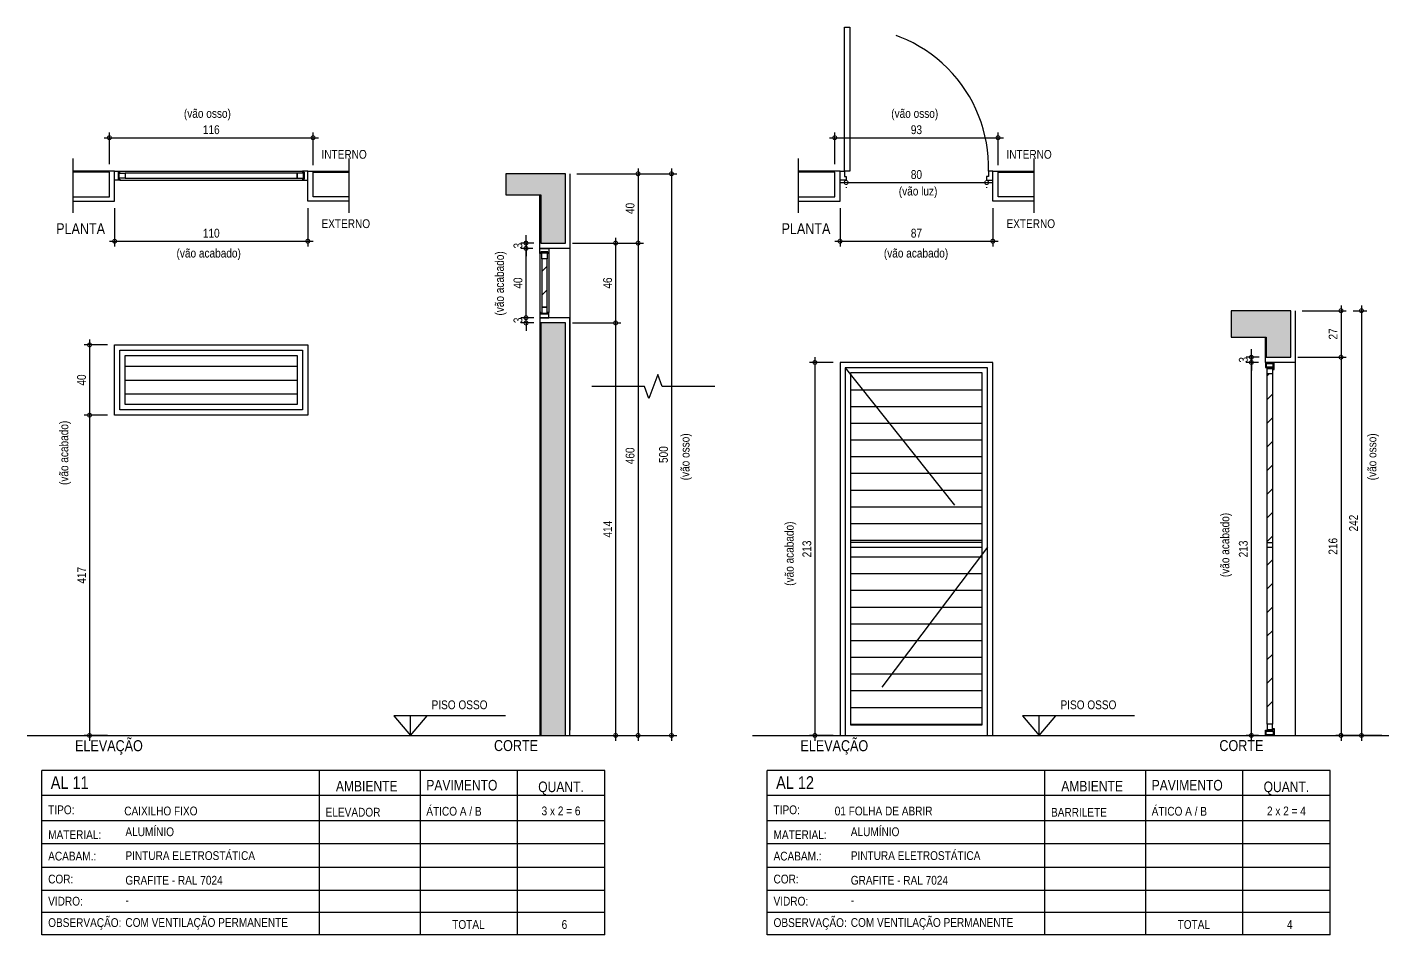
# Model space of a CAD drawing. Header units: metres. Extents: x 0 to 48.6, y -20.8 to 5.5.
# Drawn here: x 40.82 to 48.57, y 0.38 to 5.55 of the extents above; entities that cross this region are included whole.
import ezdxf

# ---------------------------------------------------------------- set-up
doc = ezdxf.new("R2010")
doc.units = ezdxf.units.M
doc.linetypes.add('DASHEDX2', pattern=[1.5, 1, -0.5])
for name, color, linetype in [('AR-CAIXILHO', 1, 'Continuous'), ('ARQ-ALV ACAB', 4, 'Continuous'), ('ARQ-ALV OSSO', 5, 'Continuous'), ('ARQ-AUX', 7, 'Continuous'), ('ARQ-AUX2', 2, 'Continuous'), ('ARQ-CAX', 1, 'Continuous'), ('ARQ-CAX @ 1', 1, 'Continuous'), ('ARQ-DIM', 2, 'Continuous'), ('ARQ-ENCH', 1, 'Continuous'), ('ARQ-EST', 2, 'Continuous'), ('ARQ-PRJ', 7, 'DASHEDX2'), ('ARQ-TXT', 2, 'Continuous'), ('ES-CORTE', 2, 'Continuous')]:
    doc.layers.add(name, color=color, linetype=linetype)
doc.styles.add('Adesa', font='ARIALN.TTF')
doc.dimstyles.new('ADESA 1-0025', dxfattribs={"dimtxt": 0.05, "dimasz": 0.045, "dimexe": 0.03, "dimexo": 0.04, "dimgap": 0.02, "dimtad": 1, "dimtoh": 1, "dimdec": 0, "dimlfac": 100, "dimzin": 4, "dimtxsty": 'Adesa', "dimblk": 'DOTSMALL', "dimcen": 1, "dimdle": 0.03, "dimclrd": 1, "dimclre": 1, "dimclrt": 256, "dimazin": 1, "dimtm": 1e-09, "dimtfac": 1, "dimtdec": 0, "dimtix": 1, "dimtmove": 2, "dimatfit": 0, "dimldrblk": 'DOTSMALL', "dimfxl": 0.8, "dimtvp": 2, "dimtolj": 1, "dimtzin": 0, "dimarcsym": 0})

# ---------------------------------------------------------------- blocks, each defined once
blk = doc.blocks.new('_DotSmall')
at = {"color": 0, "linetype": 'ByBlock', "const_width": 0.5}
blk.add_lwpolyline([(-0.0625, 0, 1), (0.0625, 0, 1)], format="xyb", close=True, dxfattribs=at)
blk = doc.blocks.new('*D187')
at = {"layer": 'ARQ-DIM', "color": 1, "lineweight": -2, "transparency": 16777216}
for p, q in [((41.3177, 4.5188), (41.3177, 4.3006)), ((42.4177, 4.5188), (42.4177, 4.3006)), ((41.2877, 4.3306), (42.4477, 4.3306))]:
    blk.add_line(p, q, dxfattribs=at)
at = {"layer": 'ARQ-DIM', "color": 1, "lineweight": -2, "transparency": 16777216, "xscale": 0.045, "yscale": 0.045, "zscale": 0.045, "rotation": 180}
blk.add_blockref('_DotSmall', (41.3177, 4.3306), dxfattribs=at)
at = {"layer": 'ARQ-DIM', "color": 1, "lineweight": -2, "transparency": 16777216, "xscale": 0.045, "yscale": 0.045, "zscale": 0.045}
blk.add_blockref('_DotSmall', (42.4177, 4.3306), dxfattribs=at)
at = {"layer": 'ARQ-DIM', "transparency": 16777216, "insert": (41.8677, 4.3761), "char_height": 0.05, "attachment_point": 5, "style": 'Adesa'}
blk.add_mtext('\\A1;110', dxfattribs=at)
blk = doc.blocks.new('*D181')
at = {"layer": 'ARQ-DIM', "color": 1, "lineweight": -2, "transparency": 16777216}
for p, q in [((41.2777, 3.7397), (41.1446, 3.7397)), ((41.1746, 3.7697), (41.1746, 3.3097)), ((41.2777, 3.3397), (41.1446, 3.3397))]:
    blk.add_line(p, q, dxfattribs=at)
at = {"layer": 'ARQ-DIM', "color": 1, "lineweight": -2, "transparency": 16777216, "xscale": 0.045, "yscale": 0.045, "zscale": 0.045}
for p, rotation in [((41.1746, 3.7397), 90), ((41.1746, 3.3397), 270)]:
    blk.add_blockref('_DotSmall', p, dxfattribs=dict(at, rotation=rotation))
at = {"layer": 'ARQ-DIM', "transparency": 16777216, "insert": (41.1291, 3.5397), "char_height": 0.05, "attachment_point": 5, "rotation": 90, "style": 'Adesa'}
blk.add_mtext('\\A1;40', dxfattribs=at)
blk = doc.blocks.new('*D188')
at = {"layer": 'ARQ-DIM', "color": 1, "lineweight": -2, "transparency": 16777216}
for p, q in [((41.2577, 4.9201), (42.4777, 4.9201)), ((41.2877, 4.7688), (41.2877, 4.9501)), ((42.4477, 4.7638), (42.4477, 4.9501))]:
    blk.add_line(p, q, dxfattribs=at)
at = {"layer": 'ARQ-DIM', "color": 1, "lineweight": -2, "transparency": 16777216, "xscale": 0.045, "yscale": 0.045, "zscale": 0.045, "rotation": 180}
blk.add_blockref('_DotSmall', (41.2877, 4.9201), dxfattribs=at)
at = {"layer": 'ARQ-DIM', "color": 1, "lineweight": -2, "transparency": 16777216, "xscale": 0.045, "yscale": 0.045, "zscale": 0.045}
blk.add_blockref('_DotSmall', (42.4477, 4.9201), dxfattribs=at)
at = {"layer": 'ARQ-DIM', "transparency": 16777216, "insert": (41.8677, 4.9656), "char_height": 0.05, "attachment_point": 5, "style": 'Adesa'}
blk.add_mtext('\\A1;116', dxfattribs=at)
blk = doc.blocks.new('*D182')
at = {"layer": 'ARQ-DIM', "color": 1, "lineweight": -2, "transparency": 16777216}
for p, q in [((44.2985, 4.7447), (44.2985, 4.2897)), ((43.9498, 4.7147), (44.3285, 4.7147)), ((43.9248, 4.3197), (44.3285, 4.3197))]:
    blk.add_line(p, q, dxfattribs=at)
at = {"layer": 'ARQ-DIM', "color": 1, "lineweight": -2, "transparency": 16777216, "xscale": 0.045, "yscale": 0.045, "zscale": 0.045}
for p, rotation in [((44.2985, 4.7147), 90), ((44.2985, 4.3197), 270)]:
    blk.add_blockref('_DotSmall', p, dxfattribs=dict(at, rotation=rotation))
at = {"layer": 'ARQ-DIM', "transparency": 16777216, "insert": (44.2529, 4.5172), "char_height": 0.05, "attachment_point": 5, "rotation": 90, "style": 'Adesa'}
blk.add_mtext('\\A1;40', dxfattribs=at)
blk = doc.blocks.new('*D183')
at = {"layer": 'ARQ-DIM', "color": 1, "lineweight": -2, "transparency": 16777216}
for p, q in [((43.6998, 4.2897), (43.6302, 4.2897)), ((43.6602, 3.8647), (43.6602, 4.3197)), ((43.6898, 3.8947), (43.6302, 3.8947))]:
    blk.add_line(p, q, dxfattribs=at)
at = {"layer": 'ARQ-DIM', "color": 1, "lineweight": -2, "transparency": 16777216, "xscale": 0.045, "yscale": 0.045, "zscale": 0.045}
for p, rotation in [((43.6602, 4.2897), 90), ((43.6602, 3.8947), 270)]:
    blk.add_blockref('_DotSmall', p, dxfattribs=dict(at, rotation=rotation))
at = {"layer": 'ARQ-DIM', "transparency": 16777216, "insert": (43.6146, 4.0922), "char_height": 0.05, "attachment_point": 5, "rotation": 90, "style": 'Adesa'}
blk.add_mtext('\\A1;40', dxfattribs=at)
blk = doc.blocks.new('*D184')
at = {"layer": 'ARQ-DIM', "color": 1, "lineweight": -2, "transparency": 16777216}
for p, q in [((43.6602, 4.3197), (43.6602, 4.3647)), ((43.7048, 4.3197), (43.6302, 4.3197)), ((43.6998, 4.2897), (43.6302, 4.2897)), ((43.6602, 4.3197), (43.6602, 4.2897)), ((43.6602, 4.2897), (43.6602, 4.2447))]:
    blk.add_line(p, q, dxfattribs=at)
at = {"layer": 'ARQ-DIM', "color": 1, "lineweight": -2, "transparency": 16777216, "xscale": 0.045, "yscale": 0.045, "zscale": 0.045}
for p, rotation in [((43.6602, 4.3197), 270), ((43.6602, 4.2897), 90)]:
    blk.add_blockref('_DotSmall', p, dxfattribs=dict(at, rotation=rotation))
at = {"layer": 'ARQ-DIM', "transparency": 16777216, "insert": (43.6146, 4.3047), "char_height": 0.05, "attachment_point": 5, "rotation": 90, "style": 'Adesa'}
blk.add_mtext('\\A1;3', dxfattribs=at)
blk = doc.blocks.new('*D185')
at = {"layer": 'ARQ-DIM', "color": 1, "lineweight": -2, "transparency": 16777216}
for p, q in [((44.1706, 4.3497), (44.1706, 3.8347)), ((43.9248, 4.3197), (44.2006, 4.3197)), ((43.9248, 3.8647), (44.2006, 3.8647))]:
    blk.add_line(p, q, dxfattribs=at)
at = {"layer": 'ARQ-DIM', "color": 1, "lineweight": -2, "transparency": 16777216, "xscale": 0.045, "yscale": 0.045, "zscale": 0.045}
for p, rotation in [((44.1706, 4.3197), 90), ((44.1706, 3.8647), 270)]:
    blk.add_blockref('_DotSmall', p, dxfattribs=dict(at, rotation=rotation))
at = {"layer": 'ARQ-DIM', "transparency": 16777216, "insert": (44.1251, 4.0922), "char_height": 0.05, "attachment_point": 5, "rotation": 90, "style": 'Adesa'}
blk.add_mtext('\\A1;46', dxfattribs=at)
blk = doc.blocks.new('*D186')
at = {"layer": 'ARQ-DIM', "color": 1, "lineweight": -2, "transparency": 16777216}
for p, q in [((44.4886, 4.7447), (44.4886, 1.4847)), ((44.2406, 4.7147), (44.5186, 4.7147)), ((44.2406, 1.5147), (44.5186, 1.5147))]:
    blk.add_line(p, q, dxfattribs=at)
at = {"layer": 'ARQ-DIM', "color": 1, "lineweight": -2, "transparency": 16777216, "xscale": 0.045, "yscale": 0.045, "zscale": 0.045}
for p, rotation in [((44.4886, 4.7147), 90), ((44.4886, 1.5147), 270)]:
    blk.add_blockref('_DotSmall', p, dxfattribs=dict(at, rotation=rotation))
at = {"layer": 'ARQ-DIM', "transparency": 16777216, "insert": (44.4431, 3.1147), "char_height": 0.05, "attachment_point": 5, "rotation": 90, "style": 'Adesa'}
blk.add_mtext('\\A1;500', dxfattribs=at)
blk = doc.blocks.new('*D189')
at = {"layer": 'ARQ-DIM', "color": 1, "lineweight": -2, "transparency": 16777216}
for p, q in [((44.1706, 3.8947), (44.1706, 1.4847)), ((44.1027, 3.8647), (44.2006, 3.8647)), ((44.1027, 1.5147), (44.2006, 1.5147))]:
    blk.add_line(p, q, dxfattribs=at)
at = {"layer": 'ARQ-DIM', "color": 1, "lineweight": -2, "transparency": 16777216, "xscale": 0.045, "yscale": 0.045, "zscale": 0.045}
for p, rotation in [((44.1706, 3.8647), 90), ((44.1706, 1.5147), 270)]:
    blk.add_blockref('_DotSmall', p, dxfattribs=dict(at, rotation=rotation))
at = {"layer": 'ARQ-DIM', "transparency": 16777216, "insert": (44.1255, 2.6897), "char_height": 0.05, "attachment_point": 5, "rotation": 90, "style": 'Adesa'}
blk.add_mtext('\\A1;414', dxfattribs=at)
blk = doc.blocks.new('*D190')
at = {"layer": 'ARQ-DIM', "color": 1, "lineweight": -2, "transparency": 16777216}
for p, q in [((44.2985, 4.3497), (44.2985, 1.4847)), ((44.2406, 4.3197), (44.3285, 4.3197)), ((44.2406, 1.5147), (44.3285, 1.5147))]:
    blk.add_line(p, q, dxfattribs=at)
at = {"layer": 'ARQ-DIM', "color": 1, "lineweight": -2, "transparency": 16777216, "xscale": 0.045, "yscale": 0.045, "zscale": 0.045}
for p, rotation in [((44.2985, 4.3197), 90), ((44.2985, 1.5147), 270)]:
    blk.add_blockref('_DotSmall', p, dxfattribs=dict(at, rotation=rotation))
at = {"layer": 'ARQ-DIM', "transparency": 16777216, "insert": (44.2529, 3.1076), "char_height": 0.05, "attachment_point": 5, "rotation": 90, "style": 'Adesa'}
blk.add_mtext('\\A1;460', dxfattribs=at)
blk = doc.blocks.new('*D191')
at = {"layer": 'ARQ-DIM', "color": 1, "lineweight": -2, "transparency": 16777216}
for p, q in [((43.7048, 3.8947), (43.6302, 3.8947)), ((43.6602, 3.8947), (43.6602, 3.9397)), ((43.6602, 3.8647), (43.6602, 3.8947)), ((43.7048, 3.8647), (43.6302, 3.8647)), ((43.6602, 3.8647), (43.6602, 3.8197))]:
    blk.add_line(p, q, dxfattribs=at)
at = {"layer": 'ARQ-DIM', "color": 1, "lineweight": -2, "transparency": 16777216, "xscale": 0.045, "yscale": 0.045, "zscale": 0.045}
for p, rotation in [((43.6602, 3.8947), 270), ((43.6602, 3.8647), 90)]:
    blk.add_blockref('_DotSmall', p, dxfattribs=dict(at, rotation=rotation))
at = {"layer": 'ARQ-DIM', "transparency": 16777216, "insert": (43.6146, 3.8797), "char_height": 0.05, "attachment_point": 5, "rotation": 90, "style": 'Adesa'}
blk.add_mtext('\\A1;3', dxfattribs=at)
blk = doc.blocks.new('*D192')
at = {"layer": 'ARQ-DIM', "color": 1, "lineweight": -2, "transparency": 16777216}
for p, q in [((41.2777, 3.3397), (41.1446, 3.3397)), ((41.1746, 3.3697), (41.1746, 1.4847)), ((41.2777, 1.5147), (41.1446, 1.5147))]:
    blk.add_line(p, q, dxfattribs=at)
at = {"layer": 'ARQ-DIM', "color": 1, "lineweight": -2, "transparency": 16777216, "xscale": 0.045, "yscale": 0.045, "zscale": 0.045}
for p, rotation in [((41.1746, 3.3397), 90), ((41.1746, 1.5147), 270)]:
    blk.add_blockref('_DotSmall', p, dxfattribs=dict(at, rotation=rotation))
at = {"layer": 'ARQ-DIM', "transparency": 16777216, "insert": (41.1295, 2.4272), "char_height": 0.05, "attachment_point": 5, "rotation": 90, "style": 'Adesa'}
blk.add_mtext('\\A1;417', dxfattribs=at)
blk = doc.blocks.new('*U193')
at = {"color": 0, "linetype": 'ByBlock', "ltscale": 0.5}
for points in [[(0.02, -0.045), (0.02, -0.045), (0.02, -0.045), (0.02, -0.045), (0.02, -0.045), (0.02, -0.045), (0.02, -0.045), (0.02, -0.045), (0.02, -0.045), (0.03, -0.045), (0.03, -0.05), (0, -0.05), (0, 0), (0.03, 0), (0.03, -0.005), (0.02, -0.005), (0.02, -0.045)], [(0.3751, -0.045), (0.3751, -0.045), (0.3751, -0.045), (0.3751, -0.045), (0.3751, -0.045), (0.3751, -0.045), (0.3751, -0.045), (0.3751, -0.045), (0.3751, -0.045), (0.3651, -0.045), (0.3651, -0.05), (0.3951, -0.05), (0.3951, 0), (0.3651, 0), (0.3651, -0.005), (0.3751, -0.005), (0.3751, -0.045)], [(0.025, -0.01), (0.06, -0.01), (0.06, -0.04), (0.025, -0.04)], [(0.3701, -0.01), (0.3351, -0.01), (0.3351, -0.04), (0.3701, -0.04)]]:
    blk.add_lwpolyline(points, close=True, dxfattribs=at)
at = {"color": 8, "linetype": 'ByBlock', "ltscale": 0.5}
for points in [[(0.3651, 0), (0.03, 0)], [(0.3651, -0.05), (0.03, -0.05)]]:
    blk.add_lwpolyline(points, dxfattribs=at)
at = {"color": 7, "linetype": 'ByBlock', "ltscale": 0.5}
blk.add_lwpolyline([(0.3351, -0.01), (0.3351, -0.04), (0.06, -0.04), (0.06, -0.01)], close=True, dxfattribs=at)
blk = doc.blocks.new('*U180')
at = {"color": 0, "linetype": 'ByBlock', "ltscale": 0.5}
for points in [[(0.02, -0.045), (0.02, -0.045), (0.02, -0.045), (0.02, -0.045), (0.02, -0.045), (0.02, -0.045), (0.02, -0.045), (0.02, -0.045), (0.02, -0.045), (0.03, -0.045), (0.03, -0.05), (0, -0.05), (0, 0), (0.03, 0), (0.03, -0.005), (0.02, -0.005), (0.02, -0.045)], [(1.08, -0.045), (1.08, -0.045), (1.08, -0.045), (1.08, -0.045), (1.08, -0.045), (1.08, -0.045), (1.08, -0.045), (1.08, -0.045), (1.08, -0.045), (1.07, -0.045), (1.07, -0.05), (1.1, -0.05), (1.1, 0), (1.07, 0), (1.07, -0.005), (1.08, -0.005), (1.08, -0.045)], [(0.025, -0.01), (0.06, -0.01), (0.06, -0.04), (0.025, -0.04)], [(1.075, -0.01), (1.04, -0.01), (1.04, -0.04), (1.075, -0.04)]]:
    blk.add_lwpolyline(points, close=True, dxfattribs=at)
at = {"color": 8, "linetype": 'ByBlock', "ltscale": 0.5}
for points in [[(1.07, 0), (0.03, 0)], [(1.07, -0.05), (0.03, -0.05)]]:
    blk.add_lwpolyline(points, dxfattribs=at)
at = {"color": 7, "linetype": 'ByBlock', "ltscale": 0.5}
blk.add_lwpolyline([(1.04, -0.01), (1.04, -0.04), (0.06, -0.04), (0.06, -0.01)], close=True, dxfattribs=at)
blk = doc.blocks.new('*D200')
at = {"layer": 'ARQ-DIM', "color": 1, "lineweight": -2, "transparency": 16777216}
for p, q in [((45.4485, 4.5188), (45.4485, 4.3006)), ((46.3185, 4.5188), (46.3185, 4.3006)), ((45.4185, 4.3306), (46.3485, 4.3306))]:
    blk.add_line(p, q, dxfattribs=at)
at = {"layer": 'ARQ-DIM', "color": 1, "lineweight": -2, "transparency": 16777216, "xscale": 0.045, "yscale": 0.045, "zscale": 0.045, "rotation": 180}
blk.add_blockref('_DotSmall', (45.4485, 4.3306), dxfattribs=at)
at = {"layer": 'ARQ-DIM', "color": 1, "lineweight": -2, "transparency": 16777216, "xscale": 0.045, "yscale": 0.045, "zscale": 0.045}
blk.add_blockref('_DotSmall', (46.3185, 4.3306), dxfattribs=at)
at = {"layer": 'ARQ-DIM', "transparency": 16777216, "insert": (45.8835, 4.3761), "char_height": 0.05, "attachment_point": 5, "style": 'Adesa'}
blk.add_mtext('\\A1;87', dxfattribs=at)
blk = doc.blocks.new('*D198')
at = {"layer": 'ARQ-DIM', "color": 1, "lineweight": -2, "transparency": 16777216}
for p, q in [((45.3054, 3.6697), (45.3054, 1.4847)), ((45.4085, 3.6397), (45.2754, 3.6397)), ((45.4085, 1.5147), (45.2754, 1.5147))]:
    blk.add_line(p, q, dxfattribs=at)
at = {"layer": 'ARQ-DIM', "color": 1, "lineweight": -2, "transparency": 16777216, "xscale": 0.045, "yscale": 0.045, "zscale": 0.045}
for p, rotation in [((45.3054, 3.6397), 90), ((45.3054, 1.5147), 270)]:
    blk.add_blockref('_DotSmall', p, dxfattribs=dict(at, rotation=rotation))
at = {"layer": 'ARQ-DIM', "transparency": 16777216, "insert": (45.2599, 2.5772), "char_height": 0.05, "attachment_point": 5, "rotation": 90, "style": 'Adesa'}
blk.add_mtext('\\A1;213', dxfattribs=at)
blk = doc.blocks.new('*D201')
at = {"layer": 'ARQ-DIM', "color": 1, "lineweight": -2, "transparency": 16777216}
for p, q in [((45.3885, 4.9201), (46.3785, 4.9201)), ((45.4185, 4.7688), (45.4185, 4.9501)), ((46.3485, 4.7638), (46.3485, 4.9501))]:
    blk.add_line(p, q, dxfattribs=at)
at = {"layer": 'ARQ-DIM', "color": 1, "lineweight": -2, "transparency": 16777216, "xscale": 0.045, "yscale": 0.045, "zscale": 0.045, "rotation": 180}
blk.add_blockref('_DotSmall', (45.4185, 4.9201), dxfattribs=at)
at = {"layer": 'ARQ-DIM', "color": 1, "lineweight": -2, "transparency": 16777216, "xscale": 0.045, "yscale": 0.045, "zscale": 0.045}
blk.add_blockref('_DotSmall', (46.3485, 4.9201), dxfattribs=at)
at = {"layer": 'ARQ-DIM', "transparency": 16777216, "insert": (45.8835, 4.9656), "char_height": 0.05, "attachment_point": 5, "style": 'Adesa'}
blk.add_mtext('\\A1;93', dxfattribs=at)
blk = doc.blocks.new('*D199')
at = {"layer": 'ARQ-DIM', "color": 1, "lineweight": -2, "transparency": 16777216}
for p, q in [((48.3014, 3.9647), (48.3014, 3.6397)), ((48.0806, 3.9347), (48.3314, 3.9347)), ((48.0556, 3.6697), (48.3314, 3.6697))]:
    blk.add_line(p, q, dxfattribs=at)
at = {"layer": 'ARQ-DIM', "color": 1, "lineweight": -2, "transparency": 16777216, "xscale": 0.045, "yscale": 0.045, "zscale": 0.045}
for p, rotation in [((48.3014, 3.9347), 90), ((48.3014, 3.6697), 270)]:
    blk.add_blockref('_DotSmall', p, dxfattribs=dict(at, rotation=rotation))
at = {"layer": 'ARQ-DIM', "transparency": 16777216, "insert": (48.2563, 3.8022), "char_height": 0.05, "attachment_point": 5, "rotation": 90, "style": 'Adesa'}
blk.add_mtext('\\A1;27', dxfattribs=at)
blk = doc.blocks.new('*U141')
for points in [[(0, 0), (0, 0.8204), (0.03, 0.8204), (0.03, 0)], [(-0.025, 0), (0, 0), (0, -0.03), (0.01, -0.03), (0.01, -0.05), (-0.025, -0.05), (-0.025, 0)], [(0.845, 0), (0.82, 0), (0.82, -0.03), (0.81, -0.03), (0.81, -0.05), (0.845, -0.05), (0.845, 0)]]:
    blk.add_lwpolyline(points, close=True)
at = {"layer": 'ARQ-PRJ'}
blk.add_arc((0.0237, 0.0242), 0.7967, 358.25988, 91.70132, dxfattribs=at)
blk = doc.blocks.new('*D194')
at = {"layer": 'ARQ-DIM', "color": 1, "lineweight": -2, "transparency": 16777216}
for p, q in [((45.4535, 4.6647), (46.3135, 4.6647)), ((45.4835, 4.6388), (45.4835, 4.6347)), ((46.2835, 4.6388), (46.2835, 4.6347))]:
    blk.add_line(p, q, dxfattribs=at)
at = {"layer": 'ARQ-DIM', "color": 1, "lineweight": -2, "transparency": 16777216, "xscale": 0.045, "yscale": 0.045, "zscale": 0.045, "rotation": 180}
blk.add_blockref('_DotSmall', (45.4835, 4.6647), dxfattribs=at)
at = {"layer": 'ARQ-DIM', "color": 1, "lineweight": -2, "transparency": 16777216, "xscale": 0.045, "yscale": 0.045, "zscale": 0.045}
blk.add_blockref('_DotSmall', (46.2835, 4.6647), dxfattribs=at)
at = {"layer": 'ARQ-DIM', "transparency": 16777216, "insert": (45.8835, 4.7102), "char_height": 0.05, "attachment_point": 5, "style": 'Adesa'}
blk.add_mtext('\\A1;80', dxfattribs=at)
blk = doc.blocks.new('*U203')
at = {"layer": 'ARQ-CAX'}
for p, q in [((-0.81, 1.1), (-0.06, 1.1)), ((-0.81, 1.07), (-0.06, 1.07))]:
    blk.add_line(p, q, dxfattribs=at)
for points in [[(-0.87, 2.125), (0, 2.125), (0, 0), (-0.87, 0)], [(-0.84, 2.095), (-0.03, 2.095), (-0.03, 0), (-0.84, 0)], [(-0.81, 2.065), (-0.06, 2.065), (-0.06, 0.06), (-0.81, 0.06)]]:
    blk.add_lwpolyline(points, close=True, dxfattribs=at)
at = {"layer": 'ARQ-PRJ'}
blk.add_lwpolyline([(-0.03, 2.095), (-0.84, 1.0725), (-0.03, 0)], dxfattribs=at)
blk = doc.blocks.new('*D195')
at = {"layer": 'ARQ-DIM', "color": 1, "lineweight": -2, "transparency": 16777216}
for p, q in [((47.791, 1.4847), (47.791, 3.6697)), ((47.8306, 3.6397), (47.761, 3.6397)), ((47.8306, 1.5147), (47.761, 1.5147))]:
    blk.add_line(p, q, dxfattribs=at)
at = {"layer": 'ARQ-DIM', "color": 1, "lineweight": -2, "transparency": 16777216, "xscale": 0.045, "yscale": 0.045, "zscale": 0.045}
for p, rotation in [((47.791, 3.6397), 90), ((47.791, 1.5147), 270)]:
    blk.add_blockref('_DotSmall', p, dxfattribs=dict(at, rotation=rotation))
at = {"layer": 'ARQ-DIM', "transparency": 16777216, "insert": (47.7454, 2.5772), "char_height": 0.05, "attachment_point": 5, "rotation": 90, "style": 'Adesa'}
blk.add_mtext('\\A1;213', dxfattribs=at)
blk = doc.blocks.new('*D196')
at = {"layer": 'ARQ-DIM', "color": 1, "lineweight": -2, "transparency": 16777216}
for p, q in [((47.8356, 3.6697), (47.761, 3.6697)), ((47.791, 3.6697), (47.791, 3.7147)), ((47.791, 3.6697), (47.791, 3.6397)), ((47.8306, 3.6397), (47.761, 3.6397)), ((47.791, 3.6397), (47.791, 3.5947))]:
    blk.add_line(p, q, dxfattribs=at)
at = {"layer": 'ARQ-DIM', "color": 1, "lineweight": -2, "transparency": 16777216, "xscale": 0.045, "yscale": 0.045, "zscale": 0.045}
for p, rotation in [((47.791, 3.6697), 270), ((47.791, 3.6397), 90)]:
    blk.add_blockref('_DotSmall', p, dxfattribs=dict(at, rotation=rotation))
at = {"layer": 'ARQ-DIM', "transparency": 16777216, "insert": (47.7454, 3.6547), "char_height": 0.05, "attachment_point": 5, "rotation": 90, "style": 'Adesa'}
blk.add_mtext('\\A1;3', dxfattribs=at)
blk = doc.blocks.new('*D202')
at = {"layer": 'ARQ-DIM', "color": 1, "lineweight": -2, "transparency": 16777216}
for p, q in [((48.0556, 3.6697), (48.3314, 3.6697)), ((48.3014, 3.6997), (48.3014, 1.4847)), ((48.5334, 1.5147), (48.2714, 1.5147))]:
    blk.add_line(p, q, dxfattribs=at)
at = {"layer": 'ARQ-DIM', "color": 1, "lineweight": -2, "transparency": 16777216, "xscale": 0.045, "yscale": 0.045, "zscale": 0.045}
for p, rotation in [((48.3014, 3.6697), 90), ((48.3014, 1.5147), 270)]:
    blk.add_blockref('_DotSmall', p, dxfattribs=dict(at, rotation=rotation))
at = {"layer": 'ARQ-DIM', "transparency": 16777216, "insert": (48.2559, 2.5922), "char_height": 0.05, "attachment_point": 5, "rotation": 90, "style": 'Adesa'}
blk.add_mtext('\\A1;216', dxfattribs=at)
blk = doc.blocks.new('*D197')
at = {"layer": 'ARQ-DIM', "color": 1, "lineweight": -2, "transparency": 16777216}
for p, q in [((48.4179, 3.9647), (48.4179, 1.4847)), ((48.3714, 3.9347), (48.4479, 3.9347)), ((48.3714, 1.5147), (48.4479, 1.5147))]:
    blk.add_line(p, q, dxfattribs=at)
at = {"layer": 'ARQ-DIM', "color": 1, "lineweight": -2, "transparency": 16777216, "xscale": 0.045, "yscale": 0.045, "zscale": 0.045}
for p, rotation in [((48.4179, 3.9347), 90), ((48.4179, 1.5147), 270)]:
    blk.add_blockref('_DotSmall', p, dxfattribs=dict(at, rotation=rotation))
at = {"layer": 'ARQ-DIM', "transparency": 16777216, "insert": (48.3728, 2.7247), "char_height": 0.05, "attachment_point": 5, "rotation": 90, "style": 'Adesa'}
blk.add_mtext('\\A1;242', dxfattribs=at)
blk = doc.blocks.new('ALUMINIO')
h = blk.add_hatch(color=8)
h.dxf.hatch_style = 1
h.paths.add_polyline_path([(43.7448, 4.3197), (43.8848, 4.3197), (43.8848, 4.7147), (43.5448, 4.7147), (43.5448, 4.5947), (43.7448, 4.5947)])
h = blk.add_hatch(color=8)
h.dxf.hatch_style = 1
h.paths.add_polyline_path([(48.0156, 3.9347), (47.6756, 3.9347), (47.6756, 3.7847), (47.8756, 3.7847), (47.8756, 3.6697), (48.0156, 3.6697)])
at = {"layer": 'ARQ-AUX'}
h = blk.add_hatch(dxfattribs=at)
h.set_pattern_fill('ANSI31', color=256, scale=0.03)
h.set_pattern_definition([(45, (0, 0.55), (-0.06735192, 0.06735192), [])])
h.paths.add_polyline_path([(43.7498, 3.9547), (43.7798, 3.9547), (43.7798, 4.2297), (43.7498, 4.2297)])
h = blk.add_hatch(dxfattribs=at)
h.set_pattern_fill('LINE', color=256, scale=0.025)
h.set_pattern_definition([(0, (42.35765, 3.53972), (0, 0.079375), [])])
h.paths.add_polyline_path([(41.3777, 3.6797), (42.3577, 3.6797), (42.3577, 3.3997), (41.3777, 3.3997)])
h = blk.add_hatch(dxfattribs=at)
h.set_pattern_fill('LINE', color=256, scale=0.03)
h.set_pattern_definition([(0, (46.25846, 3.57972), (0, 0.09525), [])])
h.paths.add_polyline_path([(46.2585, 3.5797), (45.5085, 3.5797), (45.5085, 3.5719), (46.2585, 2.6251)])
h.paths.add_polyline_path([(45.5085, 3.5719), (45.5085, 2.6147), (46.2585, 2.6147), (46.2585, 2.6251)])
h.paths.add_polyline_path([(46.2585, 2.5475), (46.2585, 2.5847), (45.5085, 2.5847), (45.5085, 1.5747), (45.5238, 1.5747)])
h.paths.add_polyline_path([(46.2585, 2.5475), (45.5238, 1.5747), (46.2585, 1.5747)], flags=17)
h = blk.add_hatch(dxfattribs=at)
h.set_pattern_fill('ANSI31', color=256, scale=0.03)
h.paths.add_polyline_path([(47.9107, 3.5751), (47.8807, 3.5751), (47.8807, 2.6147), (47.9107, 2.6147)])
h.paths.add_polyline_path([(47.9107, 2.5847), (47.8807, 2.5847), (47.8807, 1.5793), (47.9107, 1.5793)])
at = {"layer": 'ARQ-EST'}
h = blk.add_hatch(color=8, dxfattribs=at)
h.dxf.hatch_style = 1
h.paths.add_polyline_path([(43.8848, 1.5147), (43.7448, 1.5147), (43.7448, 3.8647), (43.8848, 3.8647)])
at = {"color": 8}
for p, q in [((43.5448, 4.7147), (43.5448, 4.5947)), ((47.6756, 3.9347), (47.6756, 3.7847))]:
    blk.add_line(p, q, dxfattribs=at)
at = {"color": 7, "linetype": 'ByBlock', "ltscale": 0.5}
for p, q in [((47.9107, 3.6051), (47.9107, 1.5793)), ((47.8807, 1.5793), (47.8807, 2.5847))]:
    blk.add_line(p, q, dxfattribs=at)
blk.add_lwpolyline([(47.8807, 2.6147), (47.8807, 3.5751)], dxfattribs=at)
at = {"layer": 'AR-CAIXILHO'}
for p, q in [((47.8706, 3.6101, 0), (47.9156, 3.6101, 0)), ((47.8706, 3.6101, 0), (47.9156, 3.6101, 0)), ((47.8756, 3.6347), (47.9156, 3.6347)), ((47.8756, 3.6347), (47.8756, 3.6151, 0)), ((47.8756, 3.6151, 0), (47.9156, 3.6151, 0)), ((47.8756, 3.6101, 0), (47.9156, 3.6101, 0)), ((47.9156, 3.6151, 0), (47.9156, 3.6347)), ((47.8706, 1.5443, 0), (47.9156, 1.5443, 0)), ((47.8706, 1.5443, 0), (47.9156, 1.5443, 0)), ((47.8756, 1.5443, 0), (47.9156, 1.5443, 0)), ((47.8756, 1.5197), (47.8756, 1.5393, 0)), ((47.8756, 1.5393, 0), (47.9156, 1.5393, 0)), ((47.8756, 1.5197), (47.9156, 1.5197)), ((47.9156, 1.5393, 0), (47.9156, 1.5197))]:
    blk.add_line(p, q, dxfattribs=at)
for points in [[(47.9206, 3.6001), (47.9206, 3.6397), (47.9206, 3.6397), (47.9206, 3.6397), (47.8706, 3.6397), (47.8706, 3.6397), (47.8706, 3.6397), (47.8706, 3.6101), (47.8706, 3.6101), (47.9156, 3.6101), (47.9156, 3.6001), (47.9206, 3.6001), (47.9206, 3.6001), (47.9206, 3.6001)], [(47.9206, 1.5543), (47.9206, 1.5147), (47.9206, 1.5147), (47.9206, 1.5147), (47.8706, 1.5147), (47.8706, 1.5147), (47.8706, 1.5147), (47.8706, 1.5443), (47.8706, 1.5443), (47.9156, 1.5443), (47.9156, 1.5543), (47.9206, 1.5543), (47.9206, 1.5543), (47.9206, 1.5543)]]:
    blk.add_lwpolyline(points, dxfattribs=at)
at = {"layer": 'AR-CAIXILHO', "color": 1}
for points in [[(47.8807, 3.6051), (47.9107, 3.6051), (47.9107, 3.5751), (47.8807, 3.5751)], [(47.8807, 2.6147), (47.9107, 2.6147), (47.9107, 2.5847), (47.8807, 2.5847)], [(47.8807, 1.5493), (47.9107, 1.5493), (47.9107, 1.5793), (47.8807, 1.5793)]]:
    blk.add_lwpolyline(points, close=True, dxfattribs=at)
at = {"layer": 'ARQ-ALV ACAB', "color": 4}
for p, q in [((43.7398, 3.8947), (43.7398, 1.5147)), ((43.9098, 1.5147), (43.9098, 3.8947))]:
    blk.add_line(p, q, dxfattribs=at)
at = {"layer": 'ARQ-ALV ACAB', "ltscale": 0.05}
for points in [[(41.083, 4.5588), (41.3177, 4.5588), (41.3177, 4.7288), (41.082, 4.7288)], [(42.6523, 4.5588), (42.4177, 4.5588), (42.4177, 4.7288), (42.6523, 4.7288)], [(45.2138, 4.5588), (45.4485, 4.5588), (45.4485, 4.7288), (45.2128, 4.7288)], [(46.5531, 4.5588), (46.3185, 4.5588), (46.3185, 4.7288), (46.5531, 4.7288)]]:
    blk.add_lwpolyline(points, dxfattribs=at)
at = {"layer": 'ARQ-ALV ACAB'}
for points in [[(43.9098, 4.7147), (43.9098, 4.2897), (43.7398, 4.2897), (43.7398, 4.5947)], [(48.0406, 3.9347), (48.0406, 3.6397), (47.8706, 3.6397), (47.8706, 3.7847)]]:
    blk.add_lwpolyline(points, dxfattribs=at)
at = {"layer": 'ARQ-ALV ACAB', "color": 4}
blk.add_lwpolyline([(43.9098, 3.8947), (43.7398, 3.8947)], dxfattribs=at)
at = {"layer": 'ARQ-ALV OSSO', "ltscale": 0.05}
for points in [[(41.083, 4.5838), (41.2877, 4.5838), (41.2877, 4.7238), (41.083, 4.7238)], [(42.6523, 4.5838), (42.4477, 4.5838), (42.4477, 4.7238), (42.6523, 4.7238)], [(45.2138, 4.5838), (45.4185, 4.5838), (45.4185, 4.7238), (45.2138, 4.7238)], [(46.5531, 4.5838), (46.3485, 4.5838), (46.3485, 4.7238), (46.5531, 4.7238)]]:
    blk.add_lwpolyline(points, dxfattribs=at)
at = {"layer": 'ARQ-AUX'}
for points in [[(43.9098, 4.2897), (43.9098, 1.5447)], [(48.0406, 3.6397), (48.0406, 1.5147)]]:
    blk.add_lwpolyline(points, dxfattribs=at)
at = {"layer": 'ARQ-AUX2'}
for points in [[(43.5448, 4.5947), (43.7448, 4.5947), (43.7448, 4.3197), (43.8848, 4.3197), (43.8848, 4.7147), (43.5448, 4.7147)], [(47.6756, 3.7847), (47.8756, 3.7847), (47.8756, 3.6697), (48.0156, 3.6697), (48.0156, 3.9347), (47.6756, 3.9347)]]:
    blk.add_lwpolyline(points, dxfattribs=at)
at = {"layer": 'ARQ-CAX'}
for points in [[(41.3177, 3.7397), (42.4177, 3.7397), (42.4177, 3.3397), (41.3177, 3.3397)], [(41.3477, 3.7097), (42.3877, 3.7097), (42.3877, 3.3697), (41.3477, 3.3697)], [(41.3777, 3.6797), (42.3577, 3.6797), (42.3577, 3.3997), (41.3777, 3.3997)]]:
    blk.add_lwpolyline(points, close=True, dxfattribs=at)
for points in [[(47.8807, 3.6051), (47.9107, 3.6051)], [(47.8807, 1.5493), (47.9107, 1.5493)]]:
    blk.add_lwpolyline(points, dxfattribs=at)
at = {"layer": 'ARQ-DIM', "linetype": 'Continuous'}
blk.add_lwpolyline([(44.7357, 3.5023), (44.4351, 3.5023), (44.4101, 3.5709), (44.3601, 3.4336), (44.3351, 3.5023), (44.0345, 3.5023)], dxfattribs=at)
at = {"layer": 'ARQ-DIM'}
for points in [[(43.5431, 1.6272), (42.9068, 1.6272), (43.0018, 1.5147), (43.0967, 1.6272), (42.9068, 1.6272), (43.0018, 1.5147), (43.0018, 1.6272)], [(47.1245, 1.6272), (46.4883, 1.6272), (46.5832, 1.5147), (46.6782, 1.6272), (46.4883, 1.6272), (46.5832, 1.5147), (46.5832, 1.6272)]]:
    blk.add_lwpolyline(points, dxfattribs=at)
at = {"layer": 'ARQ-ENCH', "ltscale": 0.01}
for p, q in [((41.082, 4.4923), (41.082, 4.8013)), ((42.6533, 4.4923), (42.6533, 4.8013)), ((45.2128, 4.4923), (45.2128, 4.8013)), ((46.5541, 4.4923), (46.5541, 4.8013)), ((44.1093, 1.3159), (40.9032, 1.3159)), ((40.9032, 0.379), (40.9032, 1.3159)), ((42.4846, 0.379), (42.4846, 1.3159)), ((42.4846, 0.379), (42.4846, 1.3159)), ((43.0577, 1.3159), (43.0577, 0.379)), ((43.61, 1.3159), (43.61, 0.379)), ((44.1093, 0.379), (44.1093, 1.3159)), ((48.2401, 1.3159), (45.034, 1.3159)), ((45.034, 0.379), (45.034, 1.3159)), ((46.6154, 0.379), (46.6154, 1.3159)), ((46.6154, 0.379), (46.6154, 1.3159)), ((47.1885, 1.3159), (47.1885, 0.379)), ((47.7408, 1.3159), (47.7408, 0.379)), ((48.2401, 0.379), (48.2401, 1.3159)), ((44.1093, 1.172), (40.9032, 1.172)), ((48.2401, 1.172), (45.034, 1.172)), ((44.1093, 1.0282), (40.9032, 1.0282)), ((48.2401, 1.0282), (45.034, 1.0282)), ((44.1093, 0.8975), (40.9032, 0.8975)), ((48.2401, 0.8975), (45.034, 0.8975)), ((44.1093, 0.7624), (40.9032, 0.7624)), ((48.2401, 0.7624), (45.034, 0.7624)), ((44.1093, 0.6317), (40.9032, 0.6317)), ((48.2401, 0.6317), (45.034, 0.6317)), ((44.1093, 0.5053), (40.9032, 0.5053)), ((48.2401, 0.5053), (45.034, 0.5053)), ((44.1093, 0.379), (40.9032, 0.379)), ((48.2401, 0.379), (45.034, 0.379))]:
    blk.add_line(p, q, dxfattribs=at)
at = {"layer": 'ES-CORTE'}
for p, q in [((43.8848, 3.8647), (43.7448, 3.8647)), ((43.7448, 3.8647), (43.7448, 1.5147)), ((43.8848, 1.5147), (43.8848, 3.8647)), ((40.8198, 1.5147), (44.44, 1.5147)), ((44.9506, 1.5147), (48.5734, 1.5147))]:
    blk.add_line(p, q, dxfattribs=at)
at = {"xscale": -1}
blk.add_blockref('*U203', (45.4485, 1.5147), dxfattribs=at)
at = {"layer": 'ARQ-CAX @ 1'}
blk.add_blockref('*U141', (45.4735, 4.7288), dxfattribs=at)
at = {"layer": 'ARQ-CAX @ 1', "xscale": -1}
blk.add_blockref('*U180', (42.4177, 4.7288), dxfattribs=at)
at = {"layer": 'ARQ-CAX @ 1', "xscale": -1, "rotation": 270}
blk.add_blockref('*U193', (43.7898, 3.8947), dxfattribs=at)
at = {"layer": 'ARQ-TXT', "attachment_point": 1, "style": 'Adesa'}
for s, insert, char_height, width in [('(vão osso)', (41.7121, 5.0836), 0.05, 0.551174), ('(vão osso)', (45.7402, 5.0836), 0.05, 0.551174), ('(vão luz)', (45.7832, 4.6411), 0.05, 0.551174), ('PLANTA', (40.9844, 4.4332), 0.0625, 0.551174), ('PLANTA', (45.1152, 4.4332), 0.0625, 0.551174), ('(vão acabado)', (41.6701, 4.2877), 0.05, 0.551174), ('(vão acabado)', (45.6982, 4.2877), 0.05, 0.551174), ('PISO OSSO', (43.1226, 1.7143), 0.05, 0.88), ('PISO OSSO', (46.704, 1.7143), 0.05, 0.88), ('ELEVAÇÃO', (41.0922, 1.4875), 0.0625, 0.551174), ('CORTE', (43.478, 1.4883), 0.0625, 0.551174), ('ELEVAÇÃO', (45.223, 1.4875), 0.0625, 0.551174), ('CORTE', (47.6088, 1.4883), 0.0625, 0.551174)]:
    blk.add_mtext(s, dxfattribs=dict(at, insert=insert, char_height=char_height, width=width))
at = {"layer": 'ARQ-TXT', "ltscale": 0.01, "style": 'Adesa'}
for s, insert, char_height, width, attachment_point in [('INTERNO', (42.4956, 4.8504), 0.05, 0.686828, 1), ('INTERNO', (46.3964, 4.8504), 0.05, 0.686828, 1), ('EXTERNO', (42.4956, 4.4555), 0.05, 0.686828, 1), ('EXTERNO', (46.3964, 4.4555), 0.05, 0.686828, 1), ('AL 11', (40.9538, 1.2823), 0.072, 0.605305, 1), ('AMBIENTE', (42.7532, 1.2556), 0.06, 0.467927, 2), ('PAVIMENTO', (43.0924, 1.2309), 0.06, 0.336611, 4), ('QUANT.', (43.8596, 1.2519), 0.06, 0.49922, 2), ('AL 12', (45.0846, 1.2823), 0.072, 0.605305, 1), ('AMBIENTE', (46.884, 1.2556), 0.06, 0.467927, 2), ('PAVIMENTO', (47.2232, 1.2309), 0.06, 0.336611, 4), ('QUANT.', (47.9905, 1.2519), 0.06, 0.49922, 2), ('TIPO:', (40.9391, 1.1159), 0.05, 0.166457, 1), ('CAIXILHO FIXO', (41.3724, 1.1093), 0.05, 1.240808, 1), ('ELEVADOR', (42.5192, 1.077), 0.05, 0.467927, 4), ('ÁTICO A / B', (43.0924, 1.0823), 0.05, 0.55993, 4), ('3 x 2 = 6', (43.8596, 1.0843), 0.05, 0.49922, 5), ('TIPO:', (45.0699, 1.1159), 0.05, 0.166457, 1), ('01 FOLHA DE ABRIR ', (45.4182, 1.1093), 0.05, 1.240808, 1), ('BARRILETE', (46.65, 1.077), 0.05, 0.467927, 4), ('ÁTICO A / B', (47.2232, 1.0823), 0.05, 0.55993, 4), ('2 x 2 = 4', (47.9905, 1.0843), 0.05, 0.49922, 5), ('MATERIAL:', (40.9391, 0.9743), 0.05, 0.336303, 1), ('ALUMÍNIO', (41.3789, 0.9911), 0.05, 1.067594, 1), ('MATERIAL:', (45.0699, 0.9743), 0.05, 0.336303, 1), ('ALUMÍNIO', (45.5097, 0.9911), 0.05, 1.067594, 1), ('ACABAM.:', (40.9391, 0.8523), 0.05, 0.336303, 1), ('PINTURA ELETROSTÁTICA', (41.3789, 0.855), 0.05, 1.067594, 1), ('ACABAM.:', (45.0699, 0.8523), 0.05, 0.336303, 1), ('PINTURA ELETROSTÁTICA', (45.5097, 0.855), 0.05, 1.067594, 1), ('COR:', (40.9391, 0.7216), 0.05, 0.336303, 1), ('GRAFITE - RAL 7024', (41.3789, 0.7145), 0.05, 1.067594, 1), ('COR:', (45.0699, 0.7216), 0.05, 0.336303, 1), ('GRAFITE - RAL 7024', (45.5097, 0.7145), 0.05, 1.067594, 1), ('VIDRO:', (40.9391, 0.5953), 0.05, 0.336303, 1), ('-', (41.3789, 0.6004), 0.05, 1.067594, 1), ('VIDRO:', (45.0699, 0.5953), 0.05, 0.336303, 1), ('-', (45.5097, 0.6004), 0.05, 1.067594, 1), ('OBSERVAÇÃO:', (40.9391, 0.4733), 0.05, 0.336303, 1), ('COM VENTILAÇÃO PERMANENTE', (41.3789, 0.4741), 0.05, 1.067594, 1), ('OBSERVAÇÃO:', (45.0699, 0.4733), 0.05, 0.336303, 1), ('COM VENTILAÇÃO PERMANENTE', (45.5097, 0.4741), 0.05, 1.067594, 1), ('TOTAL', (43.3324, 0.4626), 0.05, 0.410919, 2), ('6', (43.8789, 0.4626), 0.05, 0.39922, 2), ('TOTAL', (47.4632, 0.4626), 0.05, 0.410919, 2), ('4', (48.0097, 0.4626), 0.05, 0.39922, 2)]:
    blk.add_mtext(s, dxfattribs=dict(at, insert=insert, char_height=char_height, width=width, attachment_point=attachment_point))
at = {"layer": 'ARQ-TXT', "ltscale": 0.01, "char_height": 0.05, "width": 0.88, "attachment_point": 1, "rotation": 90, "style": 'Adesa'}
for s, insert in [('{\\fArial Narrow|b0|i0|c0|p34;(vão acabado)}', (43.4842, 3.907)), ('{\\fArial Narrow|b0|i0|c0|p34;(vão acabado)}', (41.0035, 2.9416)), ('{\\fArial Narrow|b0|i0|c0|p34;(vão osso)}', (44.5412, 2.9684)), ('{\\fArial Narrow|b0|i0|c0|p34;(vão osso)}', (48.4527, 2.9684)), ('{\\fArial Narrow|b0|i0|c0|p34;(vão acabado)}', (45.1343, 2.3673)), ('{\\fArial Narrow|b0|i0|c0|p34;(vão acabado)}', (47.615, 2.4167))]:
    blk.add_mtext(s, dxfattribs=dict(at, insert=insert))
at = {"layer": 'ARQ-DIM'}
for base, p1, p2, picture, middle in [((42.4477, 4.9201), (41.2877, 4.7288), (42.4477, 4.7238), '*D188', (41.8677, 4.9656)), ((46.3485, 4.9201), (45.4185, 4.7288), (46.3485, 4.7238), '*D201', (45.8835, 4.9656)), ((46.2835, 4.6647), (45.4835, 4.6788), (46.2835, 4.6788), '*D194', (45.8835, 4.7102)), ((42.4177, 4.3306), (41.3177, 4.5588), (42.4177, 4.5588), '*D187', (41.8677, 4.3761)), ((46.3185, 4.3306), (45.4485, 4.5588), (46.3185, 4.5588), '*D200', (45.8835, 4.3761))]:
    dim = blk.add_linear_dim(base=base, p1=p1, p2=p2, dimstyle='ADESA 1-0025', dxfattribs=at)
    dim.commit()
    dim.dimension.update_dxf_attribs({"geometry": picture, "text_midpoint": middle})
for base, p1, p2, picture, middle in [((44.2984542596, 4.3197214392), (43.909840284, 4.7147214392), (43.8848402854, 4.3197214392), '*D182', (44.2529256102, 4.5172214392)), ((43.6602, 4.2897), (43.7448, 4.3197), (43.7398, 4.2897), '*D184', (43.6146, 4.3047)), ((44.17058, 3.86467), (43.88484, 4.31972), (43.88484, 3.86467), '*D185', (44.12505, 4.0922)), ((43.66017, 4.28972), (43.72984, 3.89467), (43.73984, 4.28972), '*D183', (43.61464, 4.0922)), ((48.3013840659, 3.6697214392), (48.0406450076, 3.9347214392), (48.015645009, 3.6697214392), '*D199', (48.2562817467, 3.8022214392)), ((48.4179, 1.5147), (48.3314, 3.9347), (48.3314, 1.5147), '*D197', (48.3728, 2.7247)), ((43.6602, 3.8947), (43.7448, 3.8647), (43.7448, 3.8947), '*D191', (43.6146, 3.8797)), ((41.1746, 3.3397), (41.3177, 3.7397), (41.3177, 3.3397), '*D181', (41.1291, 3.5397)), ((45.3054305334, 1.5147214392), (45.4484553305, 3.6397214392), (45.4484553305, 1.5147214392), '*D198', (45.259901884, 2.5772214392)), ((47.791, 3.6397), (47.8756, 3.6697), (47.8706, 3.6397), '*D196', (47.7454, 3.6547)), ((47.7909766531, 3.6397214392), (47.8706450185, 1.5147214392), (47.8706450185, 3.6397214392), '*D195', (47.7454480037, 2.5772214392)), ((48.3013840659, 1.5147214392), (48.015645009, 3.6697214392), (48.5733956048, 1.5147214392), '*D202', (48.2558554165, 2.5922214392))]:
    dim = blk.add_linear_dim(base=base, p1=p1, p2=p2, angle=90, dimstyle='ADESA 1-0025', dxfattribs=at)
    dim.commit()
    dim.dimension.update_dxf_attribs({"geometry": picture, "text_midpoint": middle})
for base, p1, p2, text, picture, middle in [((44.4886, 1.5147), (44.2006, 4.7147), (44.2006, 1.5147), '500', '*D186', (44.4431, 3.1147)), ((44.1706, 1.5147), (44.0627, 3.8647), (44.0627, 1.5147), '414', '*D189', (44.1255, 2.6897)), ((41.1746, 1.5147), (41.3177, 3.3397), (41.3177, 1.5147), '417', '*D192', (41.1295, 2.4272))]:
    dim = blk.add_linear_dim(base=base, p1=p1, p2=p2, angle=90, text=text, dimstyle='ADESA 1-0025', dxfattribs=at)
    dim.commit()
    dim.dimension.update_dxf_attribs({"geometry": picture, "text_midpoint": middle})
dim = blk.add_linear_dim(base=(44.2985, 1.5147), p1=(44.2006, 4.3197), p2=(44.2006, 1.5147), angle=90, text='460', dimstyle='ADESA 1-0025', dxfattribs=at)
dim.commit()
dim.dimension.update_dxf_attribs({"geometry": '*D190', "text_midpoint": (44.2529, 3.1076), "dimtype": 128})

msp = doc.modelspace()

# ---------------------------------------------------------------- block references
msp.add_blockref('ALUMINIO', (0, 0))

doc.saveas('drawing.dxf')
